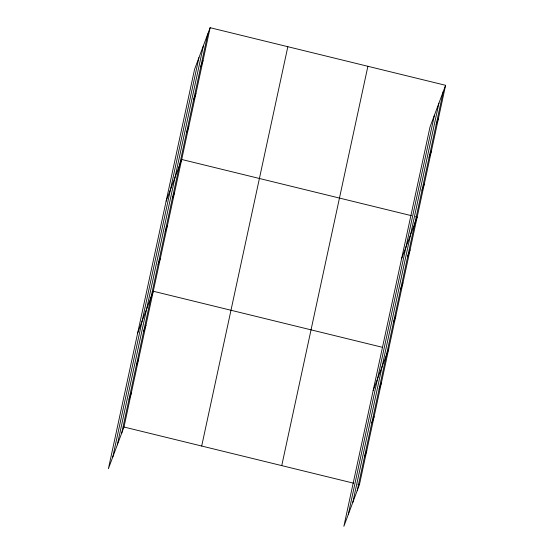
<?xml version="1.0" encoding="UTF-8"?>
<svg xmlns="http://www.w3.org/2000/svg" width="554" height="554" viewBox="0 0 554 554"><rect width="100%" height="100%" fill="white"/><g stroke="black" fill="none" stroke-linecap="round" stroke-linejoin="round"><path stroke-width="0.83" d="M112.794 456.96L198.941 57.637M117.316 444.862L203.463 45.539M121.707 433.124L207.847 33.801M210.132 27.7L194.551 69.375L108.404 468.698L123.985 427.023L210.132 27.7L445.596 85.302L359.449 484.625L343.868 526.3L430.015 126.977L445.596 85.302M201.691 446.032L287.838 46.709M281.751 465.616L367.891 66.293M348.258 514.562L434.405 115.239M352.78 502.464L438.927 103.141M357.171 490.719L443.318 91.403M200.742 66.743L203.027 60.642M193.637 99.685L195.915 93.591M186.532 132.635L188.81 126.534M166.124 201.15L181.705 159.476L411.38 215.658M172.315 198.519L174.593 192.418M165.21 231.461L167.488 225.367M158.105 264.41L160.383 258.309M137.69 332.933L153.278 291.252L382.128 347.233M143.673 331.292L145.951 325.198M136.353 365.238L138.632 359.137M129.027 399.178L131.312 393.077M436.206 124.345L438.491 118.244M429.101 157.288L431.386 151.187M421.996 190.23L424.274 184.136M401.588 258.753L417.169 217.078L415.514 216.669M407.779 256.121L410.064 250.02M400.674 289.063L402.952 282.962M393.569 322.006L395.847 315.912M373.161 390.528L388.742 348.854M379.137 388.894L381.422 382.793M371.817 422.841L374.095 416.74M364.49 456.78L366.776 450.679M123.985 427.023L353.667 483.206M357.801 484.217L359.449 484.625"/></g></svg>
